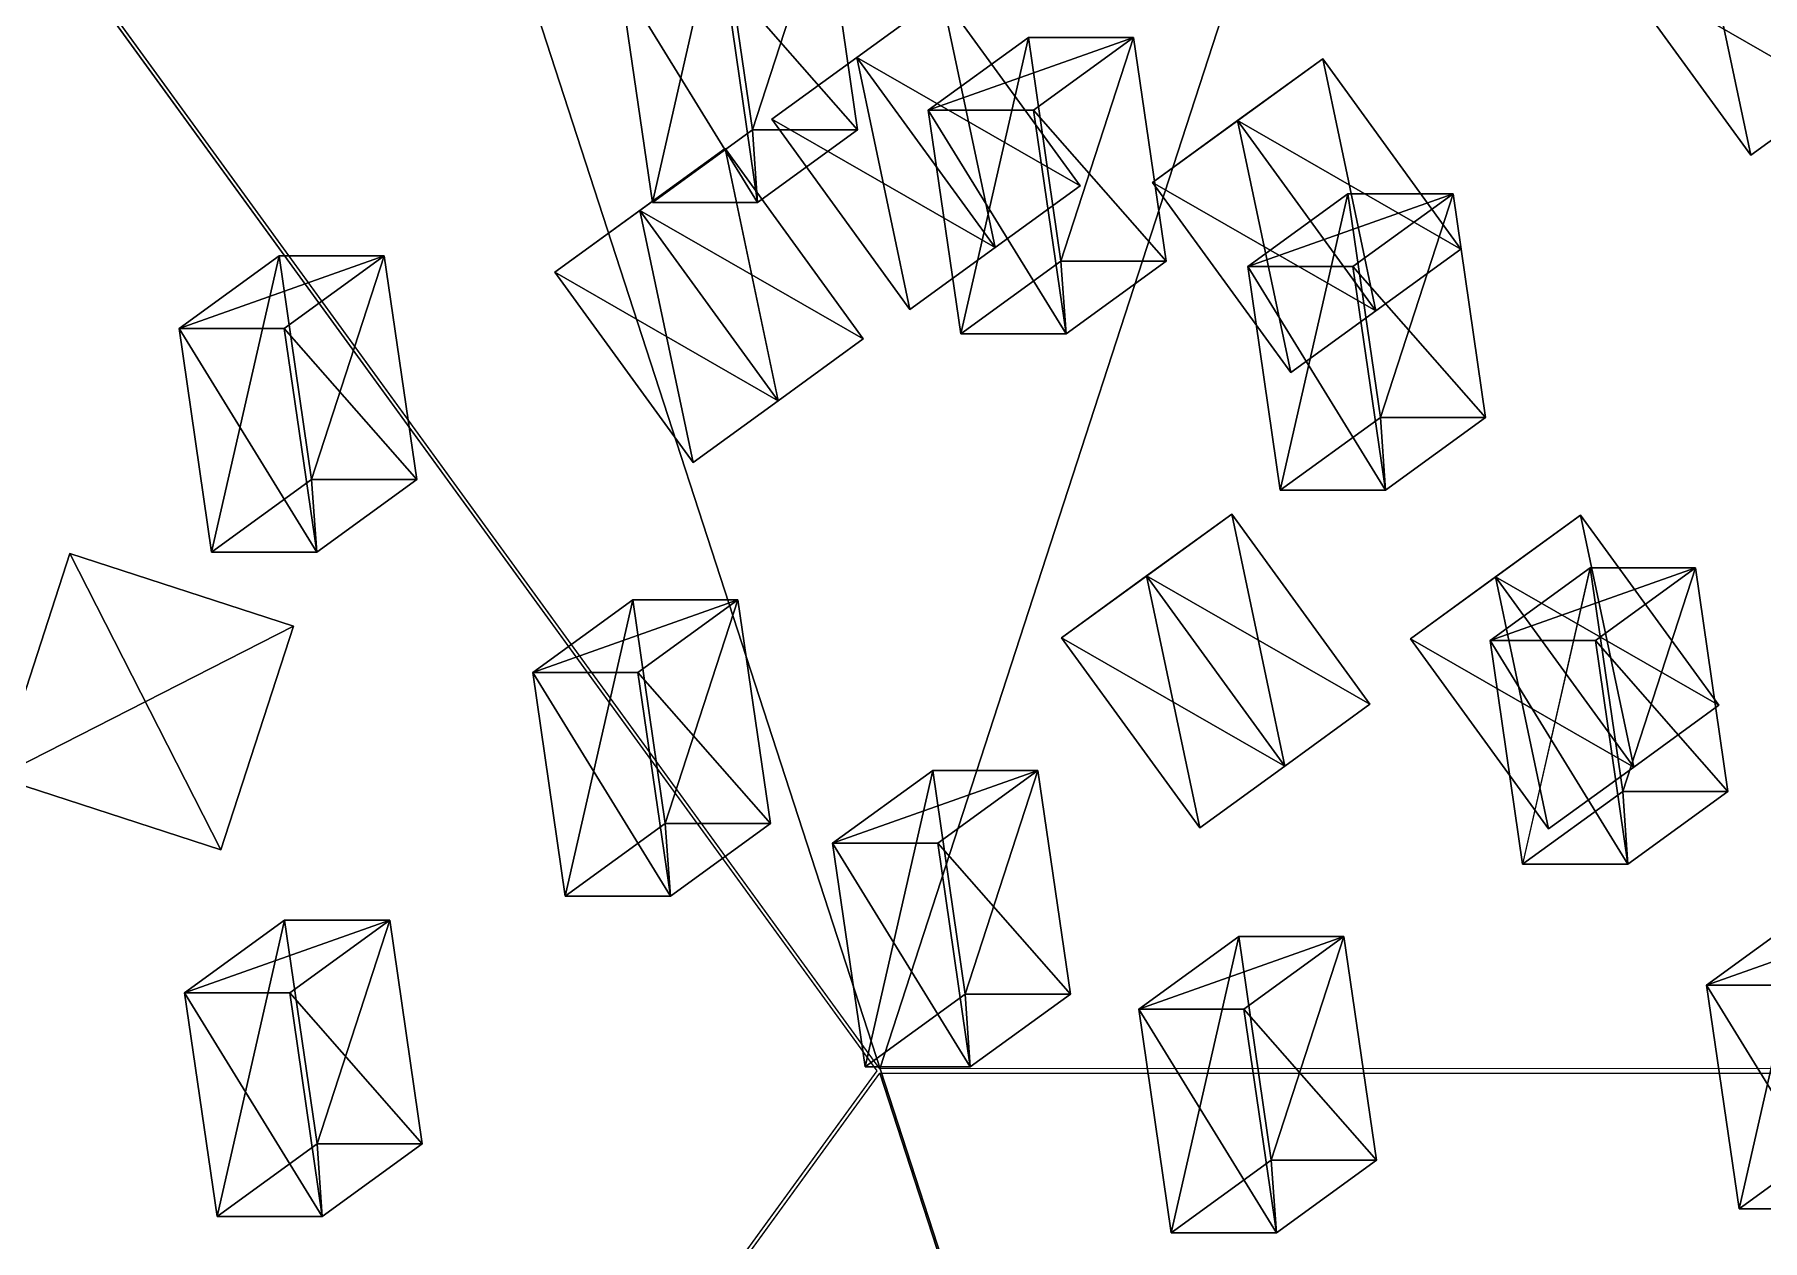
# Model space of a CAD drawing. Header units: metres. Extents: x -324 to 324, y -310 to 311.
# Drawn here: x 164.2 to 237.7, y -7.2 to 44.1 of the extents above; entities that cross this region are included whole.
import ezdxf

# ---------------------------------------------------------------- set-up
doc = ezdxf.new("R2010")
doc.units = ezdxf.units.M

msp = doc.modelspace()

# ---------------------------------------------------------------- linework, layer by layer
for p, q in [((200.13191, 0.09591675, -1261.8993), (61.935257, 190.3072, -1261.8992)), ((61.803425, 190.21133, -1262), (200, 2.2904767e-05, -1262)), ((200, 2.2904767e-05, -1262), (61.803394, -190.21127, -1262)), ((323.74664, 0.10166931, -1061.9042), (200.13191, 0.09591675, -1261.8993)), ((61.935287, -190.30716, -1261.8993), (200.13196, -0.09587097, -1261.8992)), ((200.13196, -0.09587097, -1261.8992), (323.74664, -0.101638794, -1061.904))]:
    msp.add_line(p, q)
for points in [[(261.94806, 190.31651, -938.3003), (200.13191, 0.09591675, -1261.8993), (61.935257, 190.3072, -1261.8992), (61.935356, 190.30731, -1261.899)], [(261.94806, 190.31651, -938.3003), (323.74664, 0.10166931, -1061.9042), (200.13191, 0.09591675, -1261.8993), (200.13202, 0.09601675, -1261.8992)], [(61.803394, -190.21127, -1262), (61.803425, 190.21133, -1262), (200, 2.2904767e-05, -1262), (200.0001, 0.00012290476, -1261.9999)], [(161.96648, 117.557076, -738.10077), (323.78568, 7.632487e-05, -1061.6997), (261.97623, 190.21135, -938.0959), (261.97632, 190.21146, -938.09576)], [(161.96648, 117.557076, -738.10077), (161.96652, -117.55703, -738.10077), (261.9763, -190.21126, -938.09595), (261.97638, -190.21115, -938.0958)], [(161.96648, 117.557076, -738.10077), (261.9763, -190.21126, -938.09595), (323.78568, 7.632487e-05, -1061.6997), (323.78577, 0.00017632486, -1061.6996)], [(238.5237, 52.290314, -1157.4417), (234.90575, 49.661724, -1155.2053), (240.7836, 41.571552, -1155.2053), (240.7837, 41.57165, -1155.2052)], [(190.46341, 36.927933, -787.2622), (189.08131, 46.4385, -784.4983), (193.33498, 49.52867, -793.00464), (193.33508, 49.52877, -793.0045)], [(193.33498, 49.52867, -793.00464), (194.71709, 40.018105, -795.7685), (190.46341, 36.927933, -787.2622), (190.46352, 36.928032, -787.2621)], [(194.71709, 40.018105, -795.7685), (193.33498, 49.52867, -793.00464), (197.807, 49.52867, -790.7683), (197.80711, 49.52877, -790.7682)], [(199.1891, 40.018105, -793.5322), (197.807, 49.52867, -790.7683), (193.55333, 46.4385, -782.262), (193.55344, 46.4386, -782.2619)], [(197.807, 49.52867, -790.7683), (199.1891, 40.018105, -793.5322), (194.71709, 40.018105, -795.7685), (194.7172, 40.018204, -795.7684)], [(234.90575, 49.661724, -1155.2053), (231.28735, 47.03281, -1164.1494), (237.1652, 38.942642, -1164.1494), (237.16531, 38.94274, -1164.1493)], [(231.28735, 47.03281, -1164.1494), (234.9053, 49.661404, -1166.3857), (240.78316, 41.57123, -1166.3857), (240.78326, 41.57133, -1166.3856)], [(244.40155, 44.200146, -1157.4417), (240.78316, 41.57123, -1166.3857), (234.9053, 49.661404, -1166.3857), (234.90541, 49.661503, -1166.3856)], [(237.1652, 38.942642, -1164.1494), (240.7836, 41.571552, -1155.2053), (234.90575, 49.661724, -1155.2053), (234.90585, 49.661823, -1155.2052)], [(240.78316, 41.57123, -1166.3857), (237.1652, 38.942642, -1164.1494), (231.28735, 47.03281, -1164.1494), (231.28746, 47.03291, -1164.1493)], [(194.93544, 36.927933, -785.0259), (193.55333, 46.4385, -782.262), (189.08131, 46.4385, -784.4983), (189.08142, 46.4386, -784.49817)], [(189.08131, 46.4385, -784.4983), (190.46341, 36.927933, -787.2622), (194.93544, 36.927933, -785.0259), (194.93555, 36.928032, -785.02576)], [(193.55333, 46.4385, -782.262), (194.93544, 36.927933, -785.0259), (199.1891, 40.018105, -793.5322), (199.18921, 40.018204, -793.5321)], [(195.53754, 40.47459, -1229.6956), (199.15593, 43.103504, -1220.7515), (202.77388, 45.732094, -1222.9878), (202.77399, 45.732193, -1222.9877)], [(202.77388, 45.732094, -1222.9878), (199.15549, 43.103184, -1231.9319), (195.53754, 40.47459, -1229.6956), (195.53764, 40.47469, -1229.6954)], [(199.15549, 43.103184, -1231.9319), (202.77388, 45.732094, -1222.9878), (208.65173, 37.641926, -1222.9878), (208.65184, 37.642025, -1222.9877)], [(202.77388, 45.732094, -1222.9878), (199.15593, 43.103504, -1220.7515), (205.03378, 35.013332, -1220.7515), (205.03389, 35.01343, -1220.7513)], [(205.03378, 35.013332, -1220.7515), (208.65173, 37.641926, -1222.9878), (202.77388, 45.732094, -1222.9878), (202.77399, 45.732193, -1222.9877)], [(203.57773, 31.34718, -813.4877), (202.19563, 40.857746, -810.72375), (206.4493, 43.947918, -819.2301), (206.4494, 43.948017, -819.23)], [(202.19563, 40.857746, -810.72375), (206.66765, 40.857746, -808.4875), (210.92133, 43.947918, -816.9938), (210.92143, 43.948017, -816.99365)], [(210.92133, 43.947918, -816.9938), (206.4493, 43.947918, -819.2301), (202.19563, 40.857746, -810.72375), (202.19574, 40.857845, -810.72363)], [(206.4493, 43.947918, -819.2301), (207.8314, 34.43735, -821.99396), (203.57773, 31.34718, -813.4877), (203.57784, 31.347279, -813.48755)], [(207.8314, 34.43735, -821.99396), (206.4493, 43.947918, -819.2301), (210.92133, 43.947918, -816.9938), (210.92143, 43.948017, -816.99365)], [(212.30342, 34.43735, -819.7577), (210.92133, 43.947918, -816.9938), (206.66765, 40.857746, -808.4875), (206.66776, 40.857845, -808.48737)], [(210.92133, 43.947918, -816.9938), (212.30342, 34.43735, -819.7577), (207.8314, 34.43735, -821.99396), (207.83151, 34.43745, -821.99384)], [(199.15593, 43.103504, -1220.7515), (195.53754, 40.47459, -1229.6956), (201.41539, 32.384422, -1229.6956), (201.4155, 32.38452, -1229.6954)], [(195.53754, 40.47459, -1229.6956), (199.15549, 43.103184, -1231.9319), (205.03334, 35.013012, -1231.9319), (205.03345, 35.01311, -1231.9318)], [(208.65173, 37.641926, -1222.9878), (205.03334, 35.013012, -1231.9319), (199.15549, 43.103184, -1231.9319), (199.1556, 43.103283, -1231.9318)], [(201.41539, 32.384422, -1229.6956), (205.03378, 35.013332, -1220.7515), (199.15593, 43.103504, -1220.7515), (199.15604, 43.103603, -1220.7513)], [(211.72638, 37.78623, -1206.6646), (215.34477, 40.415142, -1197.7205), (218.96272, 43.04373, -1199.9568), (218.96283, 43.04383, -1199.9567)], [(218.96272, 43.04373, -1199.9568), (215.34433, 40.41482, -1208.9009), (211.72638, 37.78623, -1206.6646), (211.72649, 37.786327, -1206.6644)], [(215.34433, 40.41482, -1208.9009), (218.96272, 43.04373, -1199.9568), (224.84058, 34.953564, -1199.9568), (224.84068, 34.953663, -1199.9567)], [(218.96272, 43.04373, -1199.9568), (215.34477, 40.415142, -1197.7205), (221.22263, 32.32497, -1197.7205), (221.22273, 32.32507, -1197.7203)], [(221.22263, 32.32497, -1197.7205), (224.84058, 34.953564, -1199.9568), (218.96272, 43.04373, -1199.9568), (218.96283, 43.04383, -1199.9567)], [(240.7836, 41.571552, -1155.2053), (237.1652, 38.942642, -1164.1494), (240.78316, 41.57123, -1166.3857), (240.78326, 41.57133, -1166.3856)], [(205.03334, 35.013012, -1231.9319), (201.41539, 32.384422, -1229.6956), (195.53754, 40.47459, -1229.6956), (195.53764, 40.47469, -1229.6954)], [(208.04976, 31.347181, -811.25134), (206.66765, 40.857746, -808.4875), (202.19563, 40.857746, -810.72375), (202.19574, 40.857845, -810.72363)], [(202.19563, 40.857746, -810.72375), (203.57773, 31.34718, -813.4877), (208.04976, 31.347181, -811.25134), (208.04987, 31.34728, -811.2512)], [(206.66765, 40.857746, -808.4875), (208.04976, 31.347181, -811.25134), (212.30342, 34.43735, -819.7577), (212.30353, 34.43745, -819.75757)], [(215.34477, 40.415142, -1197.7205), (211.72638, 37.78623, -1206.6646), (217.60423, 29.696058, -1206.6646), (217.60434, 29.696157, -1206.6644)], [(211.72638, 37.78623, -1206.6646), (215.34433, 40.41482, -1208.9009), (221.22218, 32.32465, -1208.9009), (221.22229, 32.32475, -1208.9008)], [(224.84058, 34.953564, -1199.9568), (221.22218, 32.32465, -1208.9009), (215.34433, 40.41482, -1208.9009), (215.34444, 40.41492, -1208.9008)], [(217.60423, 29.696058, -1206.6646), (221.22263, 32.32497, -1197.7205), (215.34477, 40.415142, -1197.7205), (215.34488, 40.41524, -1197.7203)], [(194.93544, 36.927933, -785.0259), (190.46341, 36.927933, -787.2622), (194.71709, 40.018105, -795.7685), (194.7172, 40.018204, -795.7684)], [(194.71709, 40.018105, -795.7685), (199.1891, 40.018105, -793.5322), (194.93544, 36.927933, -785.0259), (194.93555, 36.928032, -785.02576)], [(186.31572, 33.96552, -1252.2659), (189.93411, 36.594433, -1243.3218), (193.55206, 39.223022, -1245.5581), (193.55217, 39.22312, -1245.558)], [(193.55206, 39.223022, -1245.5581), (189.93367, 36.594112, -1254.5022), (186.31572, 33.96552, -1252.2659), (186.31583, 33.96562, -1252.2657)], [(189.93367, 36.594112, -1254.5022), (193.55206, 39.223022, -1245.5581), (199.42992, 31.132854, -1245.5581), (199.43002, 31.132954, -1245.558)], [(193.55206, 39.223022, -1245.5581), (189.93411, 36.594433, -1243.3218), (195.81197, 28.504261, -1243.3218), (195.81207, 28.50436, -1243.3217)], [(195.81197, 28.504261, -1243.3218), (199.42992, 31.132854, -1245.5581), (193.55206, 39.223022, -1245.5581), (193.55217, 39.22312, -1245.558)], [(205.03334, 35.013012, -1231.9319), (208.65173, 37.641926, -1222.9878), (205.03378, 35.013332, -1220.7515), (205.03389, 35.01343, -1220.7513)], [(221.22218, 32.32465, -1208.9009), (217.60423, 29.696058, -1206.6646), (211.72638, 37.78623, -1206.6646), (211.72649, 37.786327, -1206.6644)], [(217.1619, 24.69984, -840.6527), (215.7798, 34.210407, -837.8888), (220.03346, 37.30058, -846.39514), (220.03357, 37.30068, -846.395)], [(215.7798, 34.210407, -837.8888), (220.25182, 34.210407, -835.6525), (224.5055, 37.30058, -844.1588), (224.5056, 37.30068, -844.1587)], [(224.5055, 37.30058, -844.1588), (220.03346, 37.30058, -846.39514), (215.7798, 34.210407, -837.8888), (215.7799, 34.210506, -837.8887)], [(220.03346, 37.30058, -846.39514), (221.41557, 27.790012, -849.159), (217.1619, 24.69984, -840.6527), (217.162, 24.69994, -840.6526)], [(221.41557, 27.790012, -849.159), (220.03346, 37.30058, -846.39514), (224.5055, 37.30058, -844.1588), (224.5056, 37.30068, -844.1587)], [(225.88759, 27.790014, -846.9227), (224.5055, 37.30058, -844.1588), (220.25182, 34.210407, -835.6525), (220.25192, 34.210506, -835.6524)], [(224.5055, 37.30058, -844.1588), (225.88759, 27.790014, -846.9227), (221.41557, 27.790012, -849.159), (221.41568, 27.790112, -849.1589)], [(189.93411, 36.594433, -1243.3218), (186.31572, 33.96552, -1252.2659), (192.19357, 25.875349, -1252.2659), (192.19368, 25.875448, -1252.2657)], [(186.31572, 33.96552, -1252.2659), (189.93367, 36.594112, -1254.5022), (195.81152, 28.503942, -1254.5022), (195.81163, 28.504042, -1254.5021)], [(199.42992, 31.132854, -1245.5581), (195.81152, 28.503942, -1254.5022), (189.93367, 36.594112, -1254.5022), (189.93378, 36.59421, -1254.5021)], [(192.19357, 25.875349, -1252.2659), (195.81197, 28.504261, -1243.3218), (189.93411, 36.594433, -1243.3218), (189.93422, 36.594532, -1243.3217)], [(171.72191, 22.06728, -749.78375), (170.33981, 31.577845, -747.01984), (174.59348, 34.66802, -755.5262), (174.59358, 34.668118, -755.52606)], [(170.33981, 31.577845, -747.01984), (174.81183, 31.577847, -744.78357), (179.0655, 34.66802, -753.28986), (179.06561, 34.668118, -753.28973)], [(179.0655, 34.66802, -753.28986), (174.59348, 34.66802, -755.5262), (170.33981, 31.577845, -747.01984), (170.33992, 31.577944, -747.0197)], [(174.59348, 34.66802, -755.5262), (175.97559, 25.157452, -758.29004), (171.72191, 22.06728, -749.78375), (171.72202, 22.067379, -749.7836)], [(175.97559, 25.157452, -758.29004), (174.59348, 34.66802, -755.5262), (179.0655, 34.66802, -753.28986), (179.06561, 34.668118, -753.28973)], [(180.4476, 25.157454, -756.0538), (179.0655, 34.66802, -753.28986), (174.81183, 31.577847, -744.78357), (174.81194, 31.577946, -744.78345)], [(179.0655, 34.66802, -753.28986), (180.4476, 25.157454, -756.0538), (175.97559, 25.157452, -758.29004), (175.9757, 25.15755, -758.2899)], [(205.03378, 35.013332, -1220.7515), (201.41539, 32.384422, -1229.6956), (205.03334, 35.013012, -1231.9319), (205.03345, 35.01311, -1231.9318)], [(221.22218, 32.32465, -1208.9009), (224.84058, 34.953564, -1199.9568), (221.22263, 32.32497, -1197.7205), (221.22273, 32.32507, -1197.7203)], [(195.81152, 28.503942, -1254.5022), (192.19357, 25.875349, -1252.2659), (186.31572, 33.96552, -1252.2659), (186.31583, 33.96562, -1252.2657)], [(208.04976, 31.347181, -811.25134), (203.57773, 31.34718, -813.4877), (207.8314, 34.43735, -821.99396), (207.83151, 34.43745, -821.99384)], [(207.8314, 34.43735, -821.99396), (212.30342, 34.43735, -819.7577), (208.04976, 31.347181, -811.25134), (208.04987, 31.34728, -811.2512)], [(221.63393, 24.699842, -838.4164), (220.25182, 34.210407, -835.6525), (215.7798, 34.210407, -837.8888), (215.7799, 34.210506, -837.8887)], [(215.7798, 34.210407, -837.8888), (217.1619, 24.69984, -840.6527), (221.63393, 24.699842, -838.4164), (221.63403, 24.699942, -838.41626)], [(220.25182, 34.210407, -835.6525), (221.63393, 24.699842, -838.4164), (225.88759, 27.790014, -846.9227), (225.8877, 27.790113, -846.9226)], [(221.22263, 32.32497, -1197.7205), (217.60423, 29.696058, -1206.6646), (221.22218, 32.32465, -1208.9009), (221.22229, 32.32475, -1208.9008)], [(176.19394, 22.067282, -747.5474), (174.81183, 31.577847, -744.78357), (170.33981, 31.577845, -747.01984), (170.33992, 31.577944, -747.0197)], [(170.33981, 31.577845, -747.01984), (171.72191, 22.06728, -749.78375), (176.19394, 22.067282, -747.5474), (176.19405, 22.06738, -747.5473)], [(174.81183, 31.577847, -744.78357), (176.19394, 22.067282, -747.5474), (180.4476, 25.157454, -756.0538), (180.44771, 25.157553, -756.05365)], [(195.81152, 28.503942, -1254.5022), (199.42992, 31.132854, -1245.5581), (195.81197, 28.504261, -1243.3218), (195.81207, 28.50436, -1243.3217)], [(195.81197, 28.504261, -1243.3218), (192.19357, 25.875349, -1252.2659), (195.81152, 28.503942, -1254.5022), (195.81163, 28.504042, -1254.5021)], [(221.63393, 24.699842, -838.4164), (217.1619, 24.69984, -840.6527), (221.41557, 27.790012, -849.159), (221.41568, 27.790112, -849.1589)], [(221.41557, 27.790012, -849.159), (225.88759, 27.790014, -846.9227), (221.63393, 24.699842, -838.4164), (221.63403, 24.699942, -838.41626)], [(176.19394, 22.067282, -747.5474), (171.72191, 22.06728, -749.78375), (175.97559, 25.157452, -758.29004), (175.9757, 25.15755, -758.2899)], [(175.97559, 25.157452, -758.29004), (180.4476, 25.157454, -756.0538), (176.19394, 22.067282, -747.5474), (176.19405, 22.06738, -747.5473)], [(207.85698, 18.423977, -1235.6836), (211.47537, 21.052889, -1226.7395), (215.09332, 23.681482, -1228.9758), (215.09343, 23.681581, -1228.9757)], [(215.09332, 23.681482, -1228.9758), (211.47493, 21.05257, -1237.9199), (207.85698, 18.423977, -1235.6836), (207.85709, 18.424076, -1235.6835)], [(211.47493, 21.05257, -1237.9199), (215.09332, 23.681482, -1228.9758), (220.97118, 15.591312, -1228.9758), (220.97128, 15.591413, -1228.9757)], [(215.09332, 23.681482, -1228.9758), (211.47537, 21.052889, -1226.7395), (217.35323, 12.96272, -1226.7395), (217.35333, 12.96282, -1226.7394)], [(217.35323, 12.96272, -1226.7395), (220.97118, 15.591312, -1228.9758), (215.09332, 23.681482, -1228.9758), (215.09343, 23.681581, -1228.9757)], [(222.69308, 18.381268, -1211.7314), (226.31148, 21.01018, -1202.7874), (229.92943, 23.638773, -1205.0237), (229.92953, 23.638872, -1205.0236)], [(229.92943, 23.638773, -1205.0237), (226.31104, 21.009861, -1213.9678), (222.69308, 18.381268, -1211.7314), (222.69319, 18.381367, -1211.7313)], [(226.31104, 21.009861, -1213.9678), (229.92943, 23.638773, -1205.0237), (235.80728, 15.548603, -1205.0237), (235.80739, 15.548703, -1205.0236)], [(229.92943, 23.638773, -1205.0237), (226.31148, 21.01018, -1202.7874), (232.18933, 12.920011, -1202.7874), (232.18944, 12.920111, -1202.7872)], [(232.18933, 12.920011, -1202.7874), (235.80728, 15.548603, -1205.0237), (229.92943, 23.638773, -1205.0237), (229.92953, 23.638872, -1205.0236)], [(162.60515, 12.488609, -1265.5), (165.69531, 21.999176, -1265.5), (165.69531, 21.999176, -1270.5), (165.69542, 21.999275, -1270.4999)], [(165.69531, 21.999176, -1265.5), (162.60515, 12.488609, -1265.5), (172.11572, 9.398439, -1265.5), (172.11583, 9.39854, -1265.4999)], [(162.60515, 12.48861, -1270.5), (165.69531, 21.999176, -1270.5), (175.20589, 18.909006, -1270.5), (175.206, 18.909105, -1270.4999)], [(165.69531, 21.999176, -1270.5), (162.60515, 12.48861, -1270.5), (162.60515, 12.488609, -1265.5), (162.60526, 12.488709, -1265.4999)], [(172.11572, 9.398439, -1265.5), (175.20589, 18.909006, -1265.5), (165.69531, 21.999176, -1265.5), (165.69542, 21.999275, -1265.4999)], [(175.20589, 18.909006, -1265.5), (175.20589, 18.909006, -1270.5), (165.69531, 21.999176, -1270.5), (165.69542, 21.999275, -1270.4999)], [(165.69531, 21.999176, -1270.5), (165.69531, 21.999176, -1265.5), (175.20589, 18.909006, -1265.5), (175.206, 18.909105, -1265.4999)], [(226.08382, 18.303051, -858.49426), (230.55583, 18.303053, -856.258), (234.80951, 21.393225, -864.7643), (234.80962, 21.393324, -864.76416)], [(227.46591, 8.792486, -861.2582), (226.08382, 18.303051, -858.49426), (230.33748, 21.393223, -867.0006), (230.33759, 21.393322, -867.0005)], [(234.80951, 21.393225, -864.7643), (230.33748, 21.393223, -867.0006), (226.08382, 18.303051, -858.49426), (226.08392, 18.30315, -858.49414)], [(230.33748, 21.393223, -867.0006), (231.71959, 11.882658, -869.76447), (227.46591, 8.792486, -861.2582), (227.46602, 8.792586, -861.25806)], [(231.71959, 11.882658, -869.76447), (230.33748, 21.393223, -867.0006), (234.80951, 21.393225, -864.7643), (234.80962, 21.393324, -864.76416)], [(236.1916, 11.88266, -867.5282), (234.80951, 21.393225, -864.7643), (230.55583, 18.303053, -856.258), (230.55594, 18.303152, -856.2579)], [(234.80951, 21.393225, -864.7643), (236.1916, 11.88266, -867.5282), (231.71959, 11.882658, -869.76447), (231.7197, 11.882758, -869.76434)], [(211.47537, 21.052889, -1226.7395), (207.85698, 18.423977, -1235.6836), (213.73483, 10.333807, -1235.6836), (213.73494, 10.333907, -1235.6835)], [(207.85698, 18.423977, -1235.6836), (211.47493, 21.05257, -1237.9199), (217.35278, 12.9624, -1237.9199), (217.35289, 12.962501, -1237.9198)], [(220.97118, 15.591312, -1228.9758), (217.35278, 12.9624, -1237.9199), (211.47493, 21.05257, -1237.9199), (211.47504, 21.05267, -1237.9198)], [(213.73483, 10.333807, -1235.6836), (217.35323, 12.96272, -1226.7395), (211.47537, 21.052889, -1226.7395), (211.47548, 21.052988, -1226.7394)], [(226.31148, 21.01018, -1202.7874), (222.69308, 18.381268, -1211.7314), (228.57094, 10.291098, -1211.7314), (228.57104, 10.291198, -1211.7313)], [(222.69308, 18.381268, -1211.7314), (226.31104, 21.009861, -1213.9678), (232.18889, 12.919691, -1213.9678), (232.189, 12.919791, -1213.9677)], [(235.80728, 15.548603, -1205.0237), (232.18889, 12.919691, -1213.9678), (226.31104, 21.009861, -1213.9678), (226.31114, 21.00996, -1213.9677)], [(228.57094, 10.291098, -1211.7314), (232.18933, 12.920011, -1202.7874), (226.31148, 21.01018, -1202.7874), (226.31158, 21.010279, -1202.7872)], [(186.75763, 7.4313636, -779.85156), (185.37553, 16.941929, -777.08765), (189.6292, 20.0321, -785.594), (189.6293, 20.0322, -785.5939)], [(185.37553, 16.941929, -777.08765), (189.84755, 16.941929, -774.8514), (194.10123, 20.0321, -783.35767), (194.10133, 20.0322, -783.35754)], [(194.10123, 20.0321, -783.35767), (189.6292, 20.0321, -785.594), (185.37553, 16.941929, -777.08765), (185.37564, 16.942028, -777.0875)], [(189.6292, 20.0321, -785.594), (191.0113, 10.521536, -788.35785), (186.75763, 7.4313636, -779.85156), (186.75774, 7.4314637, -779.85144)], [(191.0113, 10.521536, -788.35785), (189.6292, 20.0321, -785.594), (194.10123, 20.0321, -783.35767), (194.10133, 20.0322, -783.35754)], [(195.48332, 10.521536, -786.1216), (194.10123, 20.0321, -783.35767), (189.84755, 16.941929, -774.8514), (189.84766, 16.942028, -774.85126)], [(194.10123, 20.0321, -783.35767), (195.48332, 10.521536, -786.1216), (191.0113, 10.521536, -788.35785), (191.01141, 10.521636, -788.3577)], [(175.20589, 18.909006, -1270.5), (172.11572, 9.398439, -1270.5), (162.60515, 12.48861, -1270.5), (162.60526, 12.48871, -1270.4999)], [(172.11572, 9.398439, -1270.5), (175.20589, 18.909006, -1270.5), (175.20589, 18.909006, -1265.5), (175.206, 18.909105, -1265.4999)], [(175.20589, 18.909006, -1265.5), (172.11572, 9.398439, -1265.5), (172.11572, 9.398439, -1270.5), (172.11583, 9.39854, -1270.4999)], [(217.35278, 12.9624, -1237.9199), (213.73483, 10.333807, -1235.6836), (207.85698, 18.423977, -1235.6836), (207.85709, 18.424076, -1235.6835)], [(232.18889, 12.919691, -1213.9678), (228.57094, 10.291098, -1211.7314), (222.69308, 18.381268, -1211.7314), (222.69319, 18.381367, -1211.7313)], [(231.93794, 8.792488, -859.02185), (230.55583, 18.303053, -856.258), (226.08382, 18.303051, -858.49426), (226.08392, 18.30315, -858.49414)], [(226.08382, 18.303051, -858.49426), (227.46591, 8.792486, -861.2582), (231.93794, 8.792488, -859.02185), (231.93805, 8.792588, -859.0217)], [(230.55583, 18.303053, -856.258), (231.93794, 8.792488, -859.02185), (236.1916, 11.88266, -867.5282), (236.19171, 11.88276, -867.5281)], [(191.22966, 7.4313645, -777.61523), (189.84755, 16.941929, -774.8514), (185.37553, 16.941929, -777.08765), (185.37564, 16.942028, -777.0875)], [(185.37553, 16.941929, -777.08765), (186.75763, 7.4313636, -779.85156), (191.22966, 7.4313645, -777.61523), (191.22977, 7.4314647, -777.6151)], [(189.84755, 16.941929, -774.8514), (191.22966, 7.4313645, -777.61523), (195.48332, 10.521536, -786.1216), (195.48343, 10.521636, -786.12146)], [(217.35278, 12.9624, -1237.9199), (220.97118, 15.591312, -1228.9758), (217.35323, 12.96272, -1226.7395), (217.35333, 12.96282, -1226.7394)], [(232.18889, 12.919691, -1213.9678), (235.80728, 15.548603, -1205.0237), (232.18933, 12.920011, -1202.7874), (232.18944, 12.920111, -1202.7872)], [(199.50935, 0.17928839, -805.35187), (198.12726, 9.689854, -802.58795), (202.38092, 12.7800255, -811.0943), (202.38103, 12.780126, -811.0942)], [(198.12726, 9.689854, -802.58795), (202.59927, 9.689854, -800.3517), (206.85295, 12.7800255, -808.858), (206.85306, 12.780126, -808.85785)], [(206.85295, 12.7800255, -808.858), (202.38092, 12.7800255, -811.0943), (198.12726, 9.689854, -802.58795), (198.12737, 9.689954, -802.5878)], [(202.38092, 12.7800255, -811.0943), (203.76303, 3.2694602, -813.85815), (199.50935, 0.17928839, -805.35187), (199.50946, 0.17938839, -805.35175)], [(203.76303, 3.2694602, -813.85815), (202.38092, 12.7800255, -811.0943), (206.85295, 12.7800255, -808.858), (206.85306, 12.780126, -808.85785)], [(208.23505, 3.2694612, -811.6219), (206.85295, 12.7800255, -808.858), (202.59927, 9.689854, -800.3517), (202.59938, 9.689954, -800.35156)], [(206.85295, 12.7800255, -808.858), (208.23505, 3.2694612, -811.6219), (203.76303, 3.2694602, -813.85815), (203.76314, 3.26956, -813.85803)], [(217.35323, 12.96272, -1226.7395), (213.73483, 10.333807, -1235.6836), (217.35278, 12.9624, -1237.9199), (217.35289, 12.962501, -1237.9198)], [(232.18933, 12.920011, -1202.7874), (228.57094, 10.291098, -1211.7314), (232.18889, 12.919691, -1213.9678), (232.189, 12.919791, -1213.9677)], [(172.11572, 9.398439, -1270.5), (172.11572, 9.398439, -1265.5), (162.60515, 12.488609, -1265.5), (162.60526, 12.488709, -1265.4999)], [(162.60515, 12.488609, -1265.5), (162.60515, 12.48861, -1270.5), (172.11572, 9.398439, -1270.5), (172.11583, 9.39854, -1270.4999)], [(231.93794, 8.792488, -859.02185), (227.46591, 8.792486, -861.2582), (231.71959, 11.882658, -869.76447), (231.7197, 11.882758, -869.76434)], [(231.71959, 11.882658, -869.76447), (236.1916, 11.88266, -867.5282), (231.93794, 8.792488, -859.02185), (231.93805, 8.792588, -859.0217)], [(191.22966, 7.4313645, -777.61523), (186.75763, 7.4313636, -779.85156), (191.0113, 10.521536, -788.35785), (191.01141, 10.521636, -788.3577)], [(191.0113, 10.521536, -788.35785), (195.48332, 10.521536, -786.1216), (191.22966, 7.4313645, -777.61523), (191.22977, 7.4314647, -777.6151)], [(203.98138, 0.17928934, -803.11554), (202.59927, 9.689854, -800.3517), (198.12726, 9.689854, -802.58795), (198.12737, 9.689954, -802.5878)], [(198.12726, 9.689854, -802.58795), (199.50935, 0.17928839, -805.35187), (203.98138, 0.17928934, -803.11554), (203.98149, 0.17938934, -803.1154)], [(202.59927, 9.689854, -800.3517), (203.98138, 0.17928934, -803.11554), (208.23505, 3.2694612, -811.6219), (208.23515, 3.269561, -811.62177)], [(235.28491, 3.6521711, -876.8942), (239.75693, 3.652172, -874.65796), (244.0106, 6.742344, -883.16425), (244.01071, 6.742444, -883.1641)], [(236.667, -5.8583937, -879.65814), (235.28491, 3.6521711, -876.8942), (239.53857, 6.742343, -885.4006), (239.53868, 6.742443, -885.40045)], [(244.0106, 6.742344, -883.16425), (239.53857, 6.742343, -885.4006), (235.28491, 3.6521711, -876.8942), (235.28502, 3.652271, -876.8941)], [(239.53857, 6.742343, -885.4006), (240.92068, -2.7682219, -888.1644), (236.667, -5.8583937, -879.65814), (236.66711, -5.8582935, -879.658)], [(170.57164, 3.3173518, -747.48346), (175.04366, 3.3173528, -745.2472), (179.29733, 6.4075246, -753.7535), (179.29744, 6.4076247, -753.75336)], [(171.95374, -6.193213, -750.2474), (170.57164, 3.3173518, -747.48346), (174.8253, 6.4075236, -755.9898), (174.82541, 6.407624, -755.9897)], [(179.29733, 6.4075246, -753.7535), (174.8253, 6.4075236, -755.9898), (170.57164, 3.3173518, -747.48346), (170.57175, 3.3174517, -747.48334)], [(174.8253, 6.4075236, -755.9898), (176.20741, -3.1030412, -758.75366), (171.95374, -6.193213, -750.2474), (171.95384, -6.193113, -750.24725)], [(176.20741, -3.1030412, -758.75366), (174.8253, 6.4075236, -755.9898), (179.29733, 6.4075246, -753.7535), (179.29744, 6.4076247, -753.75336)], [(180.67943, -3.1030402, -756.5174), (179.29733, 6.4075246, -753.7535), (175.04366, 3.3173528, -745.2472), (175.04376, 3.3174527, -745.2471)], [(179.29733, 6.4075246, -753.7535), (180.67943, -3.1030402, -756.5174), (176.20741, -3.1030412, -758.75366), (176.20752, -3.1029413, -758.75354)], [(211.14186, 2.6287599, -828.614), (215.61388, 2.6287608, -826.37775), (219.86755, 5.7189326, -834.88403), (219.86766, 5.719033, -834.8839)], [(212.52396, -6.881805, -831.3779), (211.14186, 2.6287599, -828.614), (215.39552, 5.7189317, -837.12036), (215.39563, 5.719032, -837.12024)], [(219.86755, 5.7189326, -834.88403), (215.39552, 5.7189317, -837.12036), (211.14186, 2.6287599, -828.614), (211.14197, 2.6288598, -828.6139)], [(215.39552, 5.7189317, -837.12036), (216.77763, -3.7916331, -839.8842), (212.52396, -6.881805, -831.3779), (212.52406, -6.881705, -831.3778)], [(216.77763, -3.7916331, -839.8842), (215.39552, 5.7189317, -837.12036), (219.86755, 5.7189326, -834.88403), (219.86766, 5.719033, -834.8839)], [(221.24965, -3.7916322, -837.64795), (219.86755, 5.7189326, -834.88403), (215.61388, 2.6287608, -826.37775), (215.61398, 2.6288607, -826.3776)], [(219.86755, 5.7189326, -834.88403), (221.24965, -3.7916322, -837.64795), (216.77763, -3.7916331, -839.8842), (216.77774, -3.7915332, -839.8841)], [(176.42577, -6.193212, -748.01105), (175.04366, 3.3173528, -745.2472), (170.57164, 3.3173518, -747.48346), (170.57175, 3.3174517, -747.48334)], [(170.57164, 3.3173518, -747.48346), (171.95374, -6.193213, -750.2474), (176.42577, -6.193212, -748.01105), (176.42587, -6.193112, -748.0109)], [(175.04366, 3.3173528, -745.2472), (176.42577, -6.193212, -748.01105), (180.67943, -3.1030402, -756.5174), (180.67953, -3.1029403, -756.5173)], [(203.98138, 0.17928934, -803.11554), (199.50935, 0.17928839, -805.35187), (203.76303, 3.2694602, -813.85815), (203.76314, 3.26956, -813.85803)], [(203.76303, 3.2694602, -813.85815), (208.23505, 3.2694612, -811.6219), (203.98138, 0.17928934, -803.11554), (203.98149, 0.17938934, -803.1154)], [(241.13904, -5.8583927, -877.4218), (239.75693, 3.652172, -874.65796), (235.28491, 3.6521711, -876.8942), (235.28502, 3.652271, -876.8941)], [(235.28491, 3.6521711, -876.8942), (236.667, -5.8583937, -879.65814), (241.13904, -5.8583927, -877.4218), (241.13914, -5.8582926, -877.4217)], [(216.99599, -6.881804, -829.1416), (215.61388, 2.6287608, -826.37775), (211.14186, 2.6287599, -828.614), (211.14197, 2.6288598, -828.6139)], [(211.14186, 2.6287599, -828.614), (212.52396, -6.881805, -831.3779), (216.99599, -6.881804, -829.1416), (216.9961, -6.881704, -829.1415)], [(215.61388, 2.6287608, -826.37775), (216.99599, -6.881804, -829.1416), (221.24965, -3.7916322, -837.64795), (221.24976, -3.7915323, -837.6478)], [(261.94806, -190.3165, -938.3003), (61.935287, -190.30716, -1261.8993), (200.13196, -0.09587097, -1261.8992), (200.13206, -0.09577097, -1261.899)], [(261.94806, -190.3165, -938.3003), (200.13196, -0.09587097, -1261.8992), (323.74664, -0.101638794, -1061.904), (323.74673, -0.10153879, -1061.9039)], [(241.13904, -5.8583927, -877.4218), (236.667, -5.8583937, -879.65814), (240.92068, -2.7682219, -888.1644), (240.92079, -2.768122, -888.1643)], [(176.42577, -6.193212, -748.01105), (171.95374, -6.193213, -750.2474), (176.20741, -3.1030412, -758.75366), (176.20752, -3.1029413, -758.75354)], [(176.20741, -3.1030412, -758.75366), (180.67943, -3.1030402, -756.5174), (176.42577, -6.193212, -748.01105), (176.42587, -6.193112, -748.0109)], [(216.99599, -6.881804, -829.1416), (212.52396, -6.881805, -831.3779), (216.77763, -3.7916331, -839.8842), (216.77774, -3.7915332, -839.8841)], [(216.77763, -3.7916331, -839.8842), (221.24965, -3.7916322, -837.64795), (216.99599, -6.881804, -829.1416), (216.9961, -6.881704, -829.1415)]]:
    msp.add_3dface(points)

doc.saveas('drawing.dxf')
